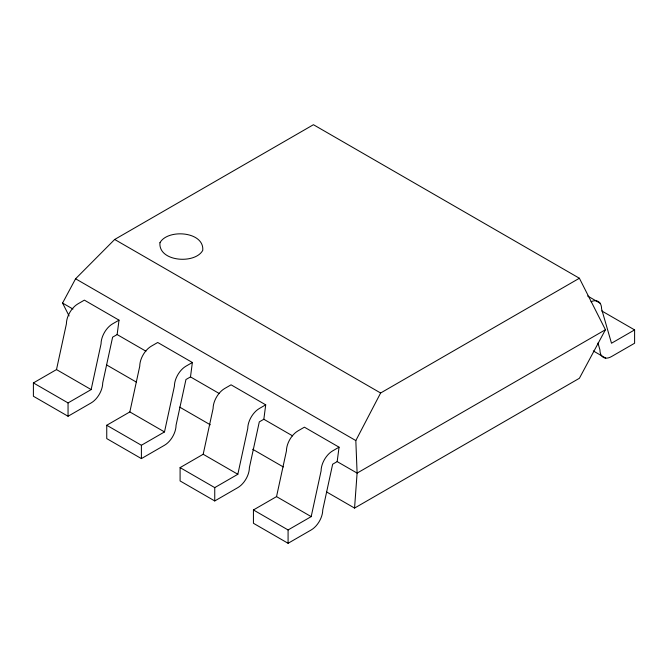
<?xml version="1.0" encoding="UTF-8"?>
<svg xmlns="http://www.w3.org/2000/svg" width="668" height="668" viewBox="0 0 668 668"><rect width="100%" height="100%" fill="white"/><g stroke="black" fill="none" stroke-linecap="round" stroke-linejoin="round"><path stroke-width="1" d="M354.558 508.081L357.104 473.103L355.827 440.579L380.626 393.001L579.39 278.247L605.433 329.733L579.39 378.28L354.558 508.081L326.61 491.949M117.142 334.568L119.021 320.147L84.368 300.141L77.964 303.84A16.333 9.427 -60 0 0 66.408 323.846L56.504 369.579L33.4 382.914L33.4 396.249L68.052 416.256L91.149 402.921A16.333 9.427 -60 0 0 102.705 382.914L112.608 337.181L117.142 334.568L145.933 351.193M190.489 376.911L192.367 362.49L157.715 342.484L151.302 346.183A16.333 9.427 -60 0 0 139.754 366.189L129.843 411.922L106.746 425.257L106.746 438.6L141.399 458.607L164.495 445.264A16.333 9.427 -60 0 0 176.051 425.257L185.954 379.524L190.489 376.911L219.279 393.536M263.835 419.262L265.714 404.833L231.061 384.826L224.648 388.525A16.333 9.427 -60 0 0 213.1 408.532L203.189 454.265L180.093 467.608L180.093 480.943L214.745 500.95L237.841 487.615A16.333 9.427 -60 0 0 249.389 467.608L259.301 421.875L263.835 419.262L292.626 435.887M337.173 461.605L339.06 447.184L304.408 427.178L297.995 430.877A16.333 9.427 -60 0 0 286.447 450.883L276.535 496.616L253.439 509.951L253.439 523.286L288.083 543.293L311.188 529.958A16.333 9.427 -60 0 0 322.736 509.951L332.647 464.218L337.173 461.605L357.104 473.103L605.433 329.733M33.4 382.914L68.052 402.921L91.149 389.586L101.06 343.853A16.333 9.427 -60 0 1 112.608 323.846L119.021 320.147M106.746 425.257L141.399 445.264L164.495 431.929L174.406 386.196A16.333 9.427 -60 0 1 185.954 366.189L192.367 362.49M180.093 467.608L214.745 487.615L237.841 474.272L247.753 428.539A16.333 9.427 -60 0 1 259.301 408.532L265.714 404.833M253.439 509.951L288.083 529.958L311.188 516.623L321.099 470.89A16.333 9.427 -60 0 1 332.647 450.883L339.06 447.184M69.08 315.931L62.567 303.055L75.584 278.781L114.679 239.461L313.442 124.707L579.39 278.247M597.969 343.043L599.947 349.907A16.333 9.427 -60 0 0 611.496 356.57L634.6 343.235L634.6 329.9L611.496 343.235L601.592 308.942A16.333 9.427 -60 0 0 591.021 301.761M587.606 295.991L600.039 303.172M601.726 310.921L634.6 329.9M593.284 350.942L605.726 358.123M114.679 239.461L380.626 393.001M75.584 278.781L355.827 440.579M62.567 303.055L72.962 309.059M106.638 364.953L136.389 382.129M179.667 407.113L210.32 424.806M252.688 449.272L283.341 466.965M56.504 369.579L91.149 389.586M129.843 411.922L164.495 431.929M203.189 454.265L237.841 474.272M276.535 496.616L311.188 516.623M288.083 529.958L288.083 543.293M214.745 487.615L214.745 500.95M141.399 445.264L141.399 458.607M68.052 402.921L68.052 416.256M159.953 242.743C158.224 261.722 195.014 264.511 202.746 250.375C204.475 231.404 167.685 228.606 159.953 242.743"/></g></svg>
